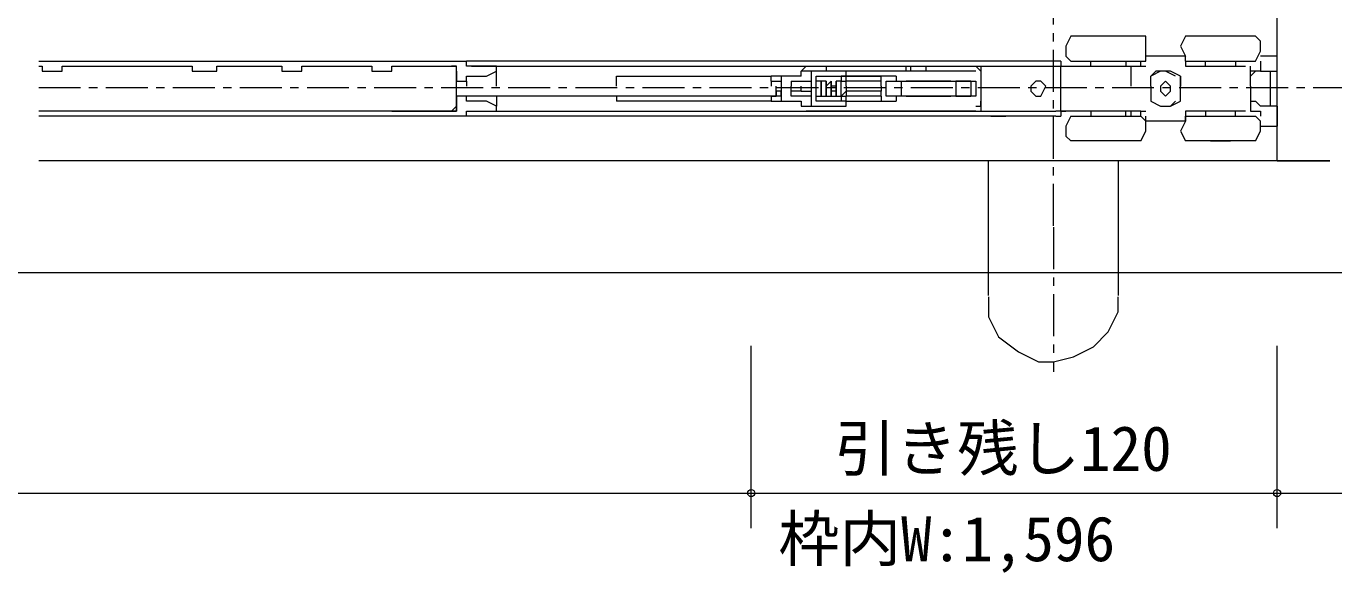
# Model space of a CAD drawing. Units: millimetres at full size; details may follow other scales. Extents: x -800 to 800, y -560 to 560.
# Drawn here: x -488.3 to -189.9, y -366.6 to -241.8 of the extents above; entities that cross this region are included whole.
import ezdxf
from ezdxf.enums import TextEntityAlignment as Align

# ---------------------------------------------------------------- set-up
doc = ezdxf.new("R2010")
doc.units = ezdxf.units.MM
doc.header["$LTSCALE"] = 4
doc.header["$PDMODE"] = 32
doc.header["$PDSIZE"] = 1.6
doc.linetypes.add('DASHED3', pattern=[4, 3, -1])
doc.linetypes.add('USER12', pattern=[3.826934, 2.391833, -0.478367, 0.478367, -0.478367])
doc.layers.add('3-0', color=4, linetype='Continuous', lineweight=9)
doc.styles.add('ＭＳ ゴシック', font='')
doc.styles.get('ＭＳ ゴシック').set_extended_font_data('MS Gothic')

msp = doc.modelspace()

# ---------------------------------------------------------------- linework, layer by layer
at = {"layer": '3-0', "linetype": 'USER12'}
for p, q in [((-253.916, -287.407), (-253.916, -191.703)), ((-485.452, -255.804), (-61.971, -255.804)), ((-253.916, -287.703), (-253.916, -320.707))]:
    msp.add_line(p, q, dxfattribs=at)
at = {"layer": '3-0', "color": 7, "lineweight": 18}
for p, q in [((-202.864, -272.596), (-202.864, -239.554)), ((-202.864, -272.596), (-485.452, -272.596)), ((-268.723, -303.323), (-268.723, -272.596)), ((-239.105, -272.596), (-239.105, -303.323)), ((-703.876, -298.044), (-61.971, -298.044))]:
    msp.add_line(p, q, dxfattribs=at)
at = {"layer": '3-0'}
for p, q in [((-233.999, -244.112), (-249.945, -244.112)), ((-207.792, -244.112), (-223.743, -244.112)), ((-485.452, -249.81), (-387.802, -249.81)), ((-386.661, -249.81), (-387.802, -249.81)), ((-253.367, -249.81), (-386.661, -249.81)), ((-282.986, -249.81), (-286.406, -249.81)), ((-282.986, -249.81), (-286.406, -249.81)), ((-252.226, -249.81), (-253.367, -249.81)), ((-252.226, -249.81), (-252.226, -250.948)), ((-249.945, -249.81), (-233.999, -249.81)), ((-245.389, -250.948), (-245.389, -249.81)), ((-237.414, -249.81), (-237.414, -250.948)), ((-233.999, -250.948), (-233.999, -249.81)), ((-233.999, -249.81), (-232.858, -249.81)), ((-223.743, -248.669), (-232.858, -248.669)), ((-232.858, -249.81), (-232.858, -248.669)), ((-223.743, -249.81), (-223.743, -248.669)), ((-223.743, -249.81), (-207.792, -249.81)), ((-219.187, -250.948), (-219.187, -249.81)), ((-212.348, -249.81), (-212.348, -250.948)), ((-485.452, -250.948), (-484.646, -250.948)), ((-485.452, -250.948), (-484.646, -250.948)), ((-480.088, -250.948), (-450.465, -250.948)), ((-444.768, -250.948), (-429.961, -250.948)), ((-425.403, -250.948), (-409.451, -250.948)), ((-404.895, -250.948), (-390.083, -250.948)), ((-390.083, -250.948), (-391.219, -250.948)), ((-390.083, -261.202), (-390.083, -250.948)), ((-386.661, -250.948), (-253.367, -250.948)), ((-380.969, -255.508), (-380.969, -252.089)), ((-353.622, -255.508), (-353.622, -253.229)), ((-353.622, -253.229), (-318.306, -253.229)), ((-318.306, -254.366), (-318.306, -253.229)), ((-316.025, -253.229), (-318.306, -253.229)), ((-310.333, -250.948), (-311.469, -252.089)), ((-309.192, -252.089), (-311.469, -252.089)), ((-311.469, -253.229), (-311.469, -252.089)), ((-271.595, -252.089), (-310.333, -252.089)), ((-305.771, -250.948), (-305.771, -252.089)), ((-301.213, -253.229), (-293.24, -253.229)), ((-289.823, -253.229), (-301.213, -253.229)), ((-289.823, -253.229), (-293.24, -253.229)), ((-293.24, -254.366), (-293.24, -253.229)), ((-287.542, -252.089), (-287.542, -250.948)), ((-286.406, -252.089), (-286.406, -250.948)), ((-282.986, -250.948), (-282.986, -252.089)), ((-270.455, -252.089), (-271.595, -250.948)), ((-270.455, -250.948), (-270.455, -261.202)), ((-270.455, -252.089), (-270.455, -260.064)), ((-253.367, -250.948), (-252.226, -250.948)), ((-252.226, -250.948), (-236.275, -250.948)), ((-252.226, -261.202), (-252.226, -250.948)), ((-252.226, -250.948), (-251.086, -250.948)), ((-236.275, -250.948), (-233.999, -250.948)), ((-236.275, -250.948), (-236.275, -255.508)), ((-233.999, -250.948), (-232.858, -250.948)), ((-231.718, -255.508), (-231.718, -253.229)), ((-224.884, -258.924), (-224.884, -253.229)), ((-224.884, -253.229), (-224.884, -255.508)), ((-208.931, -255.508), (-208.931, -250.948)), ((-204.375, -260.064), (-204.375, -252.089)), ((-202.864, -260.064), (-202.864, -252.089)), ((-202.864, -260.064), (-202.864, -252.089)), ((-390.083, -255.508), (-390.083, -254.366)), ((-387.802, -254.366), (-387.802, -255.508)), ((-318.306, -254.366), (-318.306, -255.508)), ((-318.306, -254.366), (-316.025, -254.366)), ((-317.166, -256.646), (-317.166, -255.508)), ((-317.166, -257.785), (-317.166, -255.508)), ((-316.025, -255.508), (-316.025, -256.646)), ((-316.025, -255.508), (-316.025, -257.785)), ((-313.75, -254.366), (-313.75, -255.508)), ((-313.75, -254.366), (-309.192, -254.366)), ((-311.469, -256.646), (-311.469, -255.508)), ((-306.911, -254.366), (-308.052, -254.366)), ((-306.911, -257.785), (-306.911, -254.366)), ((-302.354, -255.508), (-302.354, -254.366)), ((-302.354, -257.785), (-302.354, -255.508)), ((-301.213, -255.508), (-301.213, -254.366)), ((-293.24, -254.366), (-301.213, -254.366)), ((-301.213, -255.508), (-301.213, -256.646)), ((-293.24, -255.508), (-293.24, -254.366)), ((-293.24, -255.508), (-293.24, -256.646)), ((-292.099, -254.366), (-273.872, -254.366)), ((-292.099, -254.366), (-290.965, -254.366)), ((-290.965, -254.366), (-288.684, -254.366)), ((-288.684, -254.366), (-287.542, -254.366)), ((-278.428, -254.366), (-287.542, -254.366)), ((-277.289, -254.366), (-278.428, -254.366)), ((-277.289, -254.366), (-276.152, -254.366)), ((-272.731, -254.366), (-276.152, -254.366)), ((-273.872, -254.366), (-272.731, -254.366)), ((-272.731, -254.366), (-272.731, -257.785)), ((-231.718, -255.508), (-231.718, -258.924)), ((-224.884, -258.924), (-224.884, -255.508)), ((-208.931, -255.508), (-208.931, -261.202)), ((-318.306, -257.785), (-390.083, -257.785)), ((-380.969, -257.785), (-380.969, -260.064)), ((-353.622, -257.785), (-353.622, -258.924)), ((-318.306, -258.924), (-353.622, -258.924)), ((-318.306, -257.785), (-317.166, -257.785)), ((-316.025, -257.785), (-318.306, -257.785)), ((-311.469, -256.646), (-313.75, -256.646)), ((-311.469, -256.646), (-309.192, -256.646)), ((-308.052, -257.785), (-306.911, -257.785)), ((-304.635, -257.785), (-303.494, -257.785)), ((-301.213, -256.646), (-302.354, -257.785)), ((-302.354, -257.785), (-301.213, -257.785)), ((-302.354, -257.785), (-302.354, -258.924)), ((-301.213, -258.924), (-302.354, -258.924)), ((-293.24, -257.785), (-301.213, -257.785)), ((-301.213, -258.924), (-301.213, -257.785)), ((-301.213, -258.924), (-293.24, -258.924)), ((-301.213, -258.924), (-289.823, -258.924)), ((-293.24, -257.785), (-293.24, -258.924)), ((-293.24, -258.924), (-289.823, -258.924)), ((-290.965, -257.785), (-292.099, -257.785)), ((-287.542, -257.785), (-288.684, -257.785)), ((-287.542, -257.785), (-278.428, -257.785)), ((-278.428, -257.785), (-277.289, -257.785)), ((-276.152, -257.785), (-272.731, -257.785)), ((-272.731, -257.785), (-273.872, -257.785)), ((-228.301, -257.785), (-229.441, -256.646)), ((-450.465, -261.202), (-485.452, -261.202)), ((-387.802, -262.343), (-485.452, -262.343)), ((-450.465, -261.202), (-480.088, -261.202)), ((-429.961, -261.202), (-444.768, -261.202)), ((-409.451, -261.202), (-425.403, -261.202)), ((-404.895, -261.202), (-390.083, -261.202)), ((-391.219, -261.202), (-390.083, -260.064)), ((-386.661, -262.343), (-387.802, -262.343)), ((-386.661, -261.202), (-253.367, -261.202)), ((-253.367, -262.343), (-386.661, -262.343)), ((-383.244, -262.343), (-386.661, -262.343)), ((-311.469, -260.064), (-309.192, -260.064)), ((-311.469, -260.064), (-310.333, -260.064)), ((-271.595, -261.202), (-310.333, -261.202)), ((-268.174, -262.343), (-264.757, -262.343)), ((-252.226, -261.202), (-253.367, -261.202)), ((-253.367, -262.343), (-252.226, -262.343)), ((-252.226, -261.202), (-252.226, -262.343)), ((-252.226, -261.202), (-251.086, -261.202)), ((-249.945, -262.343), (-233.999, -262.343)), ((-245.389, -261.202), (-245.389, -262.343)), ((-237.414, -262.343), (-237.414, -261.202)), ((-236.275, -261.202), (-236.275, -262.343)), ((-233.999, -262.343), (-233.999, -261.202)), ((-233.999, -261.202), (-232.858, -261.202)), ((-233.999, -262.343), (-232.858, -263.481)), ((-232.858, -263.481), (-232.858, -262.343)), ((-210.073, -261.202), (-223.743, -261.202)), ((-223.743, -261.202), (-223.743, -262.343)), ((-223.743, -262.343), (-207.792, -262.343)), ((-223.743, -263.481), (-223.743, -262.343)), ((-223.743, -262.343), (-223.743, -263.481)), ((-219.187, -261.202), (-219.187, -262.343)), ((-212.348, -262.343), (-212.348, -261.202)), ((-204.375, -260.064), (-206.651, -260.064)), ((-202.864, -260.064), (-204.375, -260.064)), ((-202.864, -260.064), (-202.864, -264.622)), ((-223.743, -263.481), (-232.858, -263.481)), ((-206.651, -264.622), (-202.864, -264.622)), ((-233.999, -268.038), (-249.945, -268.038)), ((-238.555, -268.038), (-244.248, -268.038)), ((-207.792, -268.038), (-223.743, -268.038)), ((-322.864, -356.395), (-322.864, -314.802)), ((-202.864, -356.395), (-202.864, -314.802)), ((-703.876, -348.395), (-322.864, -348.395)), ((-322.864, -348.395), (-202.864, -348.395)), ((-202.864, -348.395), (95.406, -348.395))]:
    msp.add_line(p, q, dxfattribs=at)
at = {"layer": '3-0', "color": 7, "linetype": 'DASHED3', "lineweight": 25}
msp.add_line((-202.864, -272.596), (-61.971, -272.596), dxfattribs=at)
at = {"layer": '3-0'}
for points in [[(-249.945, -244.112), (-251.086, -246.392), (-251.086, -248.669), (-249.945, -249.81)], [(-232.858, -248.669), (-232.858, -244.112), (-233.999, -244.112)], [(-223.743, -244.112), (-224.884, -246.392), (-223.743, -248.669)], [(-207.792, -249.81), (-206.651, -247.531), (-206.651, -245.253), (-207.792, -244.112)], [(-390.083, -252.089), (-390.083, -254.366), (-387.802, -254.366), (-387.802, -253.229), (-383.244, -253.229), (-380.969, -252.089), (-380.969, -250.948), (-387.802, -250.948), (-387.802, -249.81)], [(-223.743, -249.81), (-223.743, -250.948), (-210.073, -250.948)], [(-206.651, -249.81), (-206.651, -252.089), (-208.931, -252.089)], [(-206.651, -252.089), (-202.864, -252.089), (-202.864, -248.669), (-206.651, -248.669)], [(-484.646, -250.948), (-484.646, -252.089), (-480.088, -252.089), (-480.088, -250.948), (-450.465, -250.948)], [(-450.465, -250.948), (-450.465, -252.089), (-444.768, -252.089), (-444.768, -250.948), (-429.961, -250.948), (-429.961, -252.089), (-425.403, -252.089), (-425.403, -250.948), (-409.451, -250.948), (-409.451, -252.089), (-404.895, -252.089), (-404.895, -250.948), (-390.083, -250.948)], [(-311.469, -253.229), (-316.025, -253.229), (-316.025, -258.924), (-311.469, -258.924), (-311.469, -260.064)], [(-289.823, -253.229), (-289.823, -254.366), (-271.595, -254.366), (-271.595, -257.785), (-289.823, -257.785), (-289.823, -258.924)], [(-233.999, -261.202), (-252.226, -261.202), (-252.226, -250.948)], [(-226.02, -253.229), (-228.301, -252.089), (-230.577, -252.089), (-231.718, -253.229)], [(-224.884, -253.229), (-227.16, -252.089), (-229.441, -252.089), (-231.718, -253.229)], [(-206.651, -252.089), (-207.792, -252.089), (-208.931, -253.229)], [(-309.192, -257.785), (-313.75, -257.785), (-313.75, -256.646), (-313.75, -255.508)], [(-306.911, -257.785), (-306.911, -256.646), (-306.911, -255.508), (-306.911, -254.366)], [(-305.771, -257.785), (-305.771, -256.646), (-305.771, -255.508), (-305.771, -254.366), (-306.911, -254.366), (-306.911, -255.508), (-306.911, -256.646)], [(-306.911, -254.366), (-306.911, -255.508), (-306.911, -256.646), (-306.911, -257.785), (-305.771, -257.785), (-305.771, -256.646), (-305.771, -255.508)], [(-306.911, -257.785), (-306.911, -256.646), (-306.911, -255.508)], [(-304.635, -254.366), (-305.771, -255.508), (-305.771, -256.646)], [(-305.771, -254.366), (-305.771, -255.508), (-305.771, -256.646), (-305.771, -257.785), (-304.635, -257.785), (-304.635, -256.646), (-304.635, -255.508)], [(-304.635, -254.366), (-304.635, -255.508), (-304.635, -256.646), (-304.635, -257.785)], [(-303.494, -257.785), (-303.494, -256.646), (-304.635, -256.646), (-304.635, -255.508), (-304.635, -254.366)], [(-303.494, -257.785), (-303.494, -256.646), (-303.494, -255.508), (-303.494, -254.366), (-303.494, -255.508), (-304.635, -255.508), (-304.635, -256.646)], [(-302.354, -254.366), (-303.494, -254.366), (-303.494, -255.508), (-303.494, -256.646)], [(-303.494, -254.366), (-303.494, -255.508), (-303.494, -256.646), (-303.494, -257.785), (-302.354, -257.785), (-302.354, -256.646)], [(-303.494, -257.785), (-303.494, -256.646), (-303.494, -255.508)], [(-273.872, -257.785), (-292.099, -257.785), (-292.099, -254.366)], [(-288.684, -254.366), (-288.684, -257.785), (-290.965, -257.785)], [(-276.152, -254.366), (-276.152, -257.785), (-277.289, -257.785)], [(-228.301, -257.785), (-227.16, -256.646), (-227.16, -255.508), (-228.301, -254.366), (-229.441, -255.508), (-229.441, -256.646)], [(-387.802, -262.343), (-387.802, -261.202), (-380.969, -261.202), (-380.969, -260.064), (-383.244, -258.924), (-387.802, -258.924), (-387.802, -257.785), (-390.083, -257.785), (-390.083, -261.202), (-404.895, -261.202), (-409.451, -261.202), (-425.403, -261.202), (-429.961, -261.202), (-444.768, -261.202), (-450.465, -261.202)], [(-318.306, -257.785), (-318.306, -258.924), (-316.025, -258.924)], [(-316.025, -257.785), (-316.025, -256.646), (-317.166, -256.646), (-317.166, -257.785)], [(-293.24, -257.785), (-293.24, -256.646), (-301.213, -256.646), (-301.213, -257.785)], [(-271.595, -260.064), (-270.455, -260.064), (-270.455, -258.924)], [(-231.718, -258.924), (-229.441, -260.064), (-227.16, -260.064), (-224.884, -258.924)], [(-231.718, -258.924), (-229.441, -260.064), (-227.16, -260.064), (-226.02, -258.924)], [(-208.931, -258.924), (-207.792, -258.924), (-206.651, -260.064)], [(-249.945, -262.343), (-251.086, -264.622), (-251.086, -266.9), (-249.945, -268.038)], [(-208.931, -261.202), (-206.651, -261.202), (-206.651, -262.343)], [(-207.792, -268.038), (-206.651, -265.761), (-206.651, -263.481), (-207.792, -262.343)], [(-233.999, -268.038), (-232.858, -265.761), (-232.858, -263.481)], [(-223.743, -263.481), (-224.884, -265.761), (-223.743, -268.038)], [(-218.046, -268.038), (-216.906, -268.038), (-213.489, -268.038)]]:
    msp.add_lwpolyline(points, dxfattribs=at)
for points in [[(-309.192, -252.089), (-309.192, -260.064), (-301.213, -260.064), (-301.213, -258.924), (-308.052, -258.924), (-308.052, -253.229), (-301.213, -253.229), (-301.213, -252.089)], [(-301.213, -253.229), (-302.354, -253.229), (-302.354, -254.366), (-301.213, -254.366)], [(-255.643, -255.508), (-256.784, -254.366), (-257.924, -254.366), (-259.06, -255.508), (-259.06, -256.646), (-257.924, -257.785), (-256.784, -257.785)]]:
    msp.add_lwpolyline(points, close=True, dxfattribs=at)
at = {"layer": '3-0', "color": 7, "lineweight": 18}
msp.add_lwpolyline([(-268.723, -303.619), (-268.723, -308.175), (-266.446, -312.734), (-261.89, -316.151), (-257.333, -318.429), (-253.916, -318.429), (-249.355, -317.291), (-244.797, -315.014), (-241.38, -311.593), (-239.105, -307.037), (-239.105, -303.619)], dxfattribs=at)
at = {"layer": '3-0'}
for p in [(-322.864, -348.395), (-202.864, -348.395)]:
    msp.add_point(p, dxfattribs=at)

# ---------------------------------------------------------------- texts
at = {"layer": '3-0', "color": 7, "style": 'ＭＳ ゴシック'}
for s, p in [('引き残し120', (-303.824, -346.395)), ('枠内W:1,596', (-316.674, -367.008))]:
    msp.add_text(s, height=10.26, dxfattribs=at).set_placement(p, align=Align.BOTTOM_LEFT)

doc.saveas('drawing.dxf')
